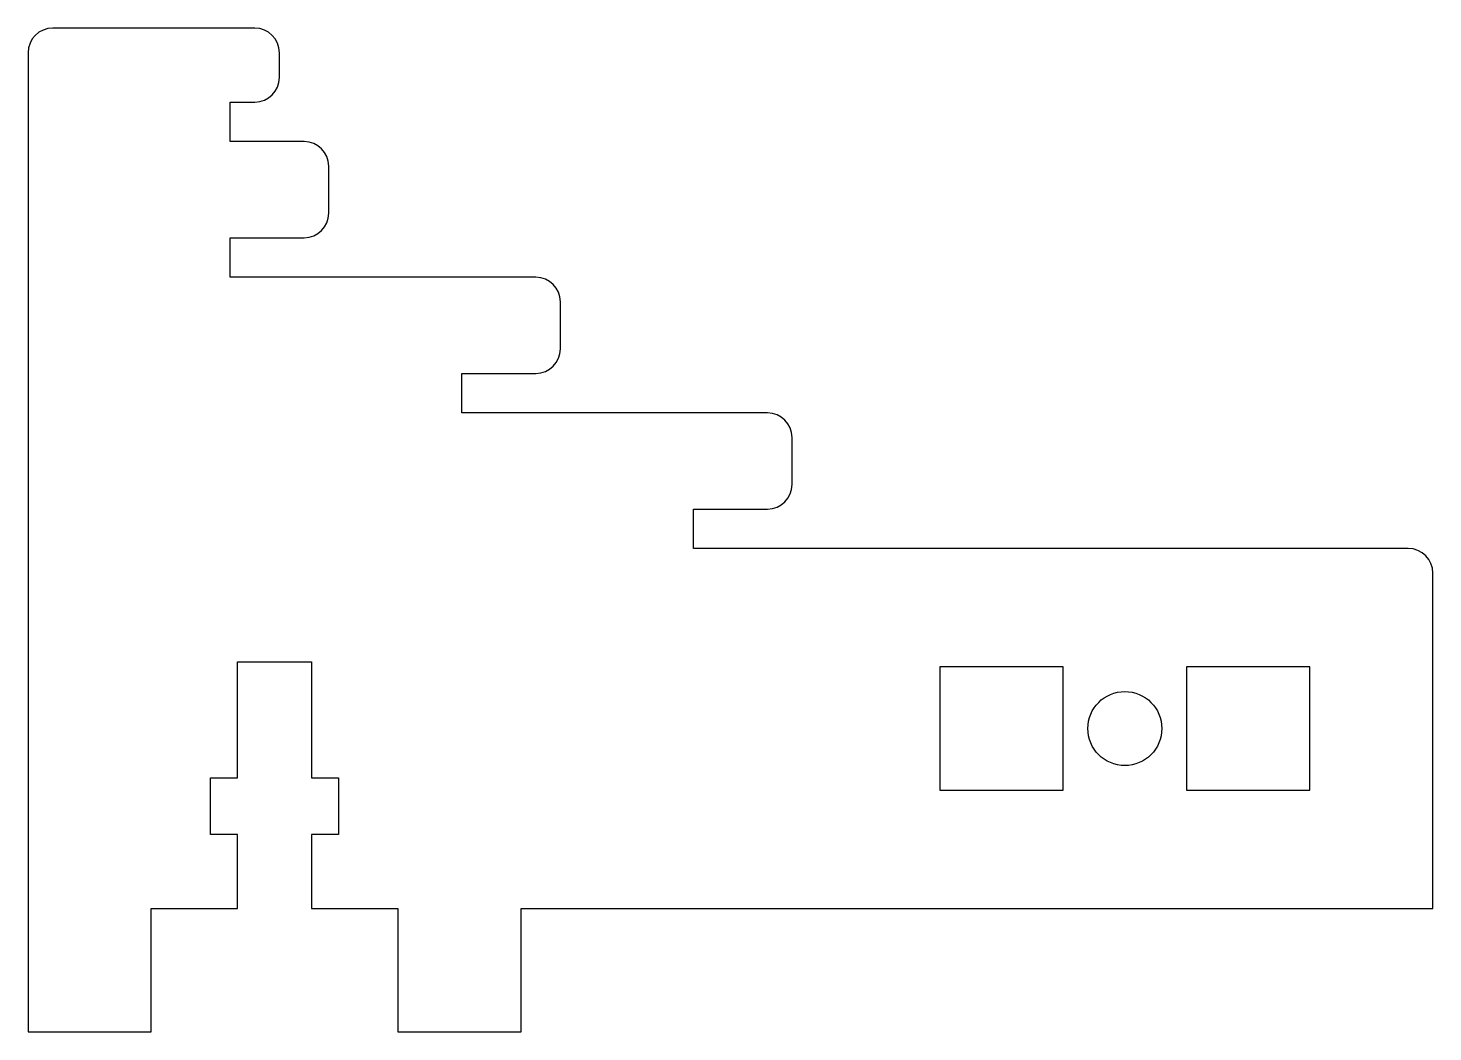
# Model space of a CAD drawing. Header units: millimetres. Extents: x 0 to 57, y 0 to 40.7.
import ezdxf

# ---------------------------------------------------------------- set-up
doc = ezdxf.new("R2010")
doc.units = ezdxf.units.MM

msp = doc.modelspace()

# ---------------------------------------------------------------- linework, layer by layer
at = {"color": 7, "linetype": 'Continuous', "lineweight": 25}
for p, q in [((9.2, 40.7), (1, 40.7)), ((0, 39.7), (0, 0)), ((10.2, 38.7), (10.2, 39.7)), ((8.2, 36.1), (8.2, 37.7)), ((8.2, 37.7), (9.2, 37.7)), ((11.2, 36.1), (8.2, 36.1)), ((12.2, 33.2), (12.2, 35.1)), ((8.2, 30.6), (8.2, 32.2)), ((8.2, 32.2), (11.2, 32.2)), ((20.6, 30.6), (8.2, 30.6)), ((21.6, 27.7), (21.6, 29.6)), ((17.6, 25.1), (17.6, 26.7)), ((17.6, 26.7), (20.6, 26.7)), ((30, 25.1), (17.6, 25.1)), ((31, 22.2), (31, 24.1)), ((27, 19.6), (27, 21.2)), ((27, 21.2), (30, 21.2)), ((56, 19.6), (27, 19.6)), ((57, 5), (57, 18.6)), ((8.5, 10.3), (8.5, 15)), ((8.5, 15), (11.5, 15)), ((11.5, 15), (11.5, 10.3)), ((42, 14.8), (37, 14.8)), ((37, 14.8), (37, 9.8)), ((42, 9.8), (42, 14.8)), ((47, 14.8), (47, 9.8)), ((52, 14.8), (47, 14.8)), ((52, 9.8), (52, 14.8)), ((7.4, 8), (7.4, 10.3)), ((7.4, 10.3), (8.5, 10.3)), ((11.5, 10.3), (12.6, 10.3)), ((12.6, 10.3), (12.6, 8)), ((37, 9.8), (42, 9.8)), ((47, 9.8), (52, 9.8)), ((8.5, 8), (7.4, 8)), ((8.5, 5), (8.5, 8)), ((12.6, 8), (11.5, 8)), ((11.5, 8), (11.5, 5)), ((5, 0), (5, 5)), ((5, 5), (8.5, 5)), ((11.5, 5), (15, 5)), ((15, 5), (15, 0)), ((20, 0), (20, 5)), ((20, 5), (57, 5)), ((0, 0), (5, 0)), ((15, 0), (20, 0))]:
    msp.add_line(p, q, dxfattribs=at)
msp.add_circle((44.5, 12.3), 1.5, dxfattribs=at)
for centre, start, end in [((1, 39.7), 90, 180), ((9.2, 39.7), 0, 90), ((9.2, 38.7), 270, 0), ((11.2, 35.1), 0, 90), ((11.2, 33.2), 270, 0), ((20.6, 29.6), 0, 90), ((20.6, 27.7), 270, 0), ((30, 24.1), 0, 90), ((30, 22.2), 270, 0), ((56, 18.6), 0, 90)]:
    msp.add_arc(centre, 1, start, end, dxfattribs=at)

doc.saveas('drawing.dxf')
